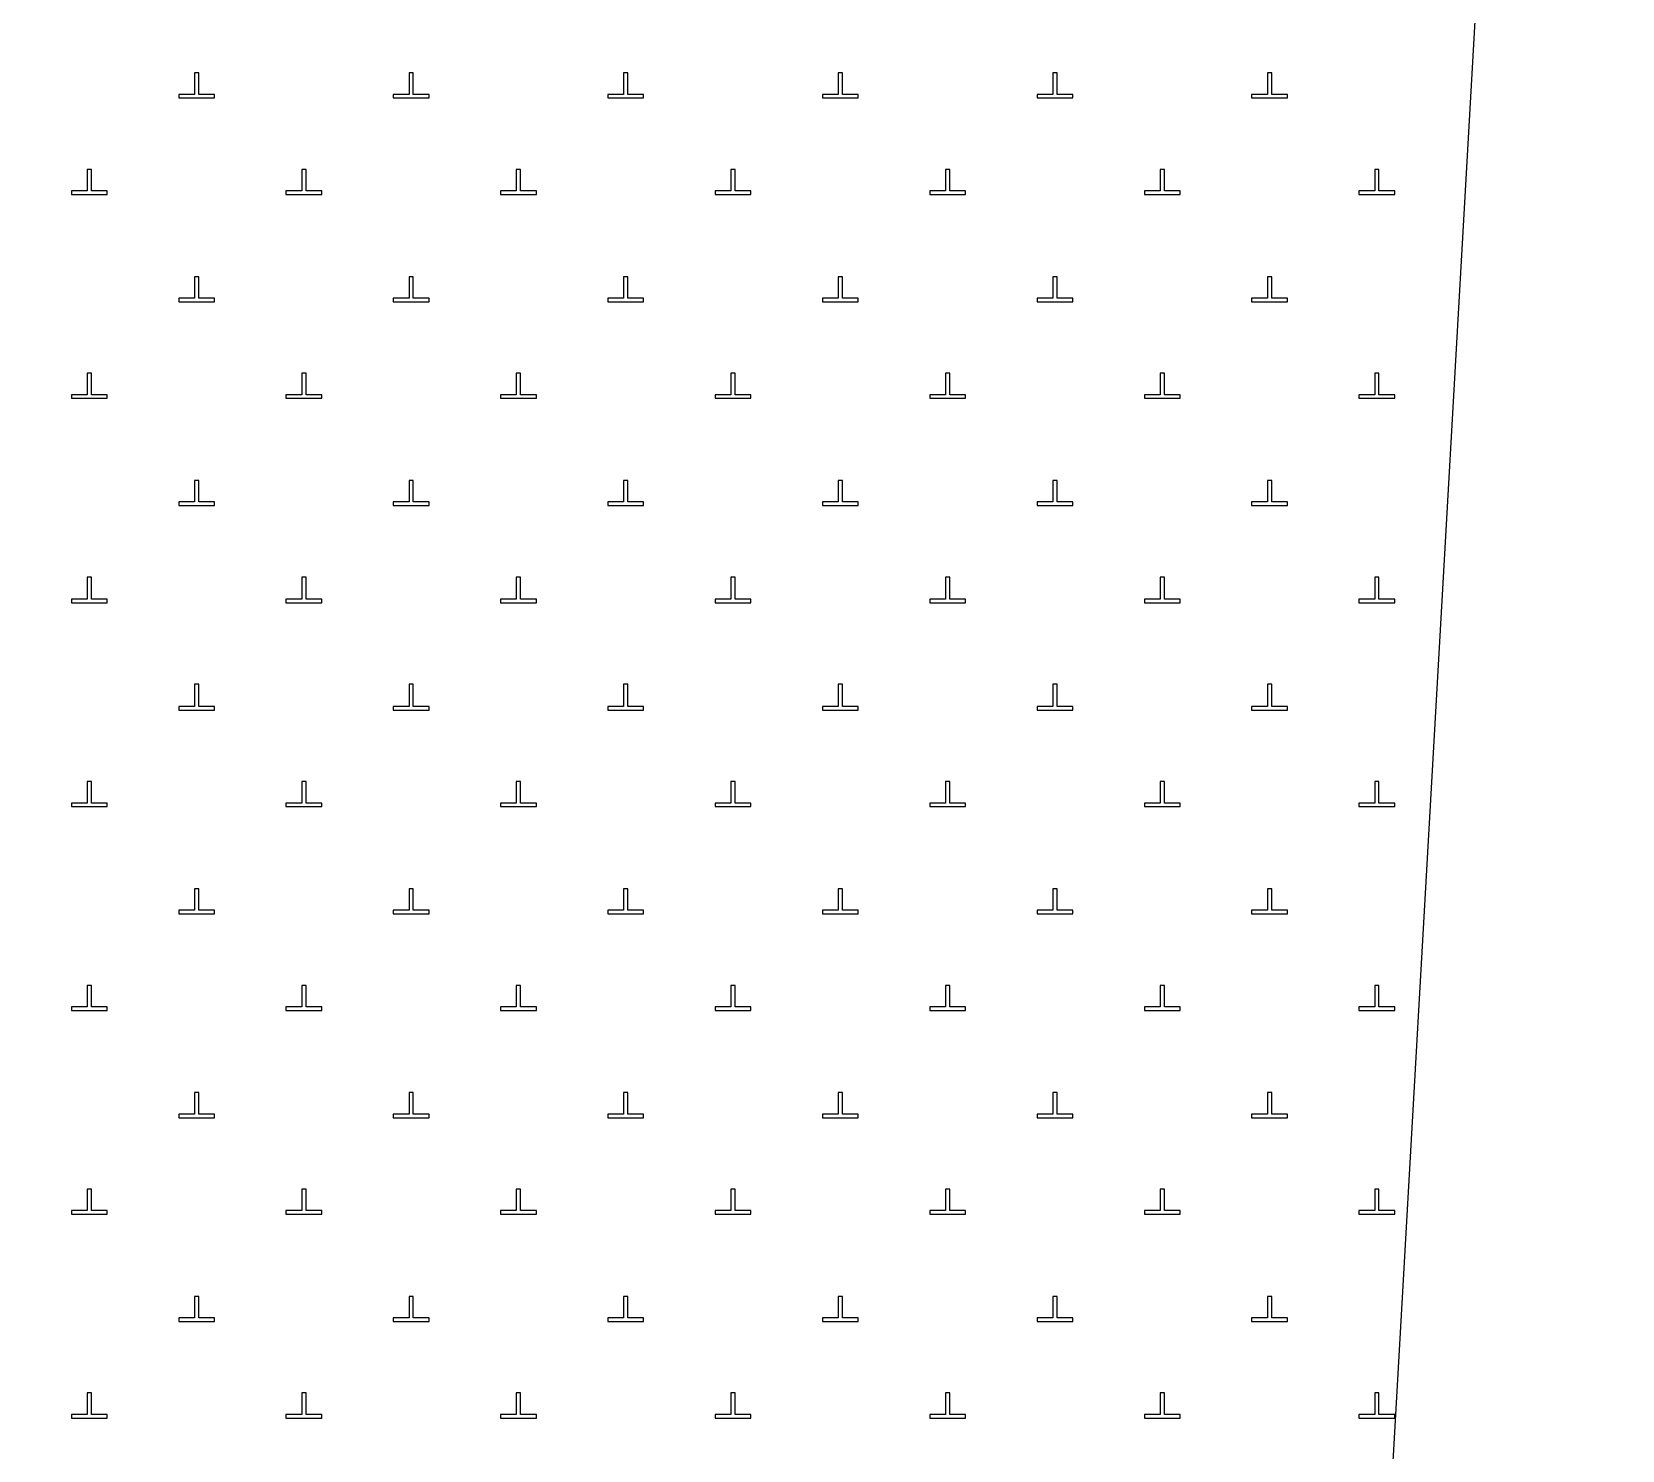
# Model space of a CAD drawing. Extents: x 550890 to 551618, y 1839259 to 1840146.
# Drawn here: x 551518.59 to 551540.82, y 1839889.9 to 1839909.74 of the extents above; entities that cross this region are included whole.
import ezdxf

# ---------------------------------------------------------------- set-up
doc = ezdxf.new("R2010")
doc.units = 0
doc.layers.add('Level 19', color=7, linetype='Continuous')
doc.layers.add('Level 23', color=7, linetype='Continuous')

msp = doc.modelspace()

# ---------------------------------------------------------------- linework, layer by layer
at = {"layer": 'Level 19'}
for p, q in [((551520.92, 1839909.16), (551520.86, 1839909.16)), ((551520.86, 1839909.16), (551520.86, 1839908.86)), ((551520.92, 1839908.86), (551520.92, 1839909.16)), ((551523.92, 1839909.16), (551523.86, 1839909.16)), ((551523.86, 1839909.16), (551523.86, 1839908.86)), ((551523.92, 1839908.86), (551523.92, 1839909.16)), ((551526.92, 1839909.16), (551526.86, 1839909.16)), ((551526.86, 1839909.16), (551526.86, 1839908.86)), ((551526.92, 1839908.86), (551526.92, 1839909.16)), ((551529.92, 1839909.16), (551529.86, 1839909.16)), ((551529.86, 1839909.16), (551529.86, 1839908.86)), ((551529.92, 1839908.86), (551529.92, 1839909.16)), ((551532.92, 1839909.16), (551532.86, 1839909.16)), ((551532.86, 1839909.16), (551532.86, 1839908.86)), ((551532.92, 1839908.86), (551532.92, 1839909.16)), ((551535.92, 1839909.16), (551535.86, 1839909.16)), ((551535.86, 1839909.16), (551535.86, 1839908.86)), ((551535.92, 1839908.86), (551535.92, 1839909.16)), ((551520.86, 1839908.86), (551520.64, 1839908.86)), ((551520.64, 1839908.86), (551520.64, 1839908.81)), ((551520.64, 1839908.81), (551521.14, 1839908.81)), ((551521.14, 1839908.86), (551520.92, 1839908.86)), ((551521.14, 1839908.81), (551521.14, 1839908.86)), ((551523.86, 1839908.86), (551523.64, 1839908.86)), ((551523.64, 1839908.86), (551523.64, 1839908.81)), ((551523.64, 1839908.81), (551524.14, 1839908.81)), ((551524.14, 1839908.86), (551523.92, 1839908.86)), ((551524.14, 1839908.81), (551524.14, 1839908.86)), ((551526.86, 1839908.86), (551526.64, 1839908.86)), ((551526.64, 1839908.86), (551526.64, 1839908.81)), ((551526.64, 1839908.81), (551527.14, 1839908.81)), ((551527.14, 1839908.86), (551526.92, 1839908.86)), ((551527.14, 1839908.81), (551527.14, 1839908.86)), ((551529.86, 1839908.86), (551529.64, 1839908.86)), ((551529.64, 1839908.86), (551529.64, 1839908.81)), ((551529.64, 1839908.81), (551530.14, 1839908.81)), ((551530.14, 1839908.86), (551529.92, 1839908.86)), ((551530.14, 1839908.81), (551530.14, 1839908.86)), ((551532.86, 1839908.86), (551532.64, 1839908.86)), ((551532.64, 1839908.86), (551532.64, 1839908.81)), ((551532.64, 1839908.81), (551533.14, 1839908.81)), ((551533.14, 1839908.86), (551532.92, 1839908.86)), ((551533.14, 1839908.81), (551533.14, 1839908.86)), ((551535.86, 1839908.86), (551535.64, 1839908.86)), ((551535.64, 1839908.86), (551535.64, 1839908.81)), ((551535.64, 1839908.81), (551536.14, 1839908.81)), ((551536.14, 1839908.86), (551535.92, 1839908.86)), ((551536.14, 1839908.81), (551536.14, 1839908.86)), ((551519.42, 1839907.81), (551519.36, 1839907.81)), ((551519.36, 1839907.81), (551519.36, 1839907.51)), ((551519.42, 1839907.51), (551519.42, 1839907.81)), ((551522.42, 1839907.81), (551522.36, 1839907.81)), ((551522.36, 1839907.81), (551522.36, 1839907.51)), ((551522.42, 1839907.51), (551522.42, 1839907.81)), ((551525.42, 1839907.81), (551525.36, 1839907.81)), ((551525.36, 1839907.81), (551525.36, 1839907.51)), ((551525.42, 1839907.51), (551525.42, 1839907.81)), ((551528.42, 1839907.81), (551528.36, 1839907.81)), ((551528.36, 1839907.81), (551528.36, 1839907.51)), ((551528.42, 1839907.51), (551528.42, 1839907.81)), ((551531.42, 1839907.81), (551531.36, 1839907.81)), ((551531.36, 1839907.81), (551531.36, 1839907.51)), ((551531.42, 1839907.51), (551531.42, 1839907.81)), ((551534.42, 1839907.81), (551534.36, 1839907.81)), ((551534.36, 1839907.81), (551534.36, 1839907.51)), ((551534.42, 1839907.51), (551534.42, 1839907.81)), ((551537.42, 1839907.81), (551537.36, 1839907.81)), ((551537.36, 1839907.81), (551537.36, 1839907.51)), ((551537.42, 1839907.51), (551537.42, 1839907.81)), ((551519.36, 1839907.51), (551519.14, 1839907.51)), ((551519.14, 1839907.51), (551519.14, 1839907.46)), ((551519.14, 1839907.46), (551519.64, 1839907.46)), ((551519.64, 1839907.51), (551519.42, 1839907.51)), ((551519.64, 1839907.46), (551519.64, 1839907.51)), ((551522.36, 1839907.51), (551522.14, 1839907.51)), ((551522.14, 1839907.51), (551522.14, 1839907.46)), ((551522.14, 1839907.46), (551522.64, 1839907.46)), ((551522.64, 1839907.51), (551522.42, 1839907.51)), ((551522.64, 1839907.46), (551522.64, 1839907.51)), ((551525.36, 1839907.51), (551525.14, 1839907.51)), ((551525.14, 1839907.51), (551525.14, 1839907.46)), ((551525.14, 1839907.46), (551525.64, 1839907.46)), ((551525.64, 1839907.51), (551525.42, 1839907.51)), ((551525.64, 1839907.46), (551525.64, 1839907.51)), ((551528.36, 1839907.51), (551528.14, 1839907.51)), ((551528.14, 1839907.51), (551528.14, 1839907.46)), ((551528.14, 1839907.46), (551528.64, 1839907.46)), ((551528.64, 1839907.51), (551528.42, 1839907.51)), ((551528.64, 1839907.46), (551528.64, 1839907.51)), ((551531.36, 1839907.51), (551531.14, 1839907.51)), ((551531.14, 1839907.51), (551531.14, 1839907.46)), ((551531.14, 1839907.46), (551531.64, 1839907.46)), ((551531.64, 1839907.51), (551531.42, 1839907.51)), ((551531.64, 1839907.46), (551531.64, 1839907.51)), ((551534.36, 1839907.51), (551534.14, 1839907.51)), ((551534.14, 1839907.51), (551534.14, 1839907.46)), ((551534.14, 1839907.46), (551534.64, 1839907.46)), ((551534.64, 1839907.51), (551534.42, 1839907.51)), ((551534.64, 1839907.46), (551534.64, 1839907.51)), ((551537.36, 1839907.51), (551537.14, 1839907.51)), ((551537.14, 1839907.51), (551537.14, 1839907.46)), ((551537.14, 1839907.46), (551537.64, 1839907.46)), ((551537.64, 1839907.51), (551537.42, 1839907.51)), ((551537.64, 1839907.46), (551537.64, 1839907.51)), ((551520.92, 1839906.31), (551520.86, 1839906.31)), ((551520.86, 1839906.31), (551520.86, 1839906.01)), ((551520.92, 1839906.01), (551520.92, 1839906.31)), ((551523.92, 1839906.31), (551523.86, 1839906.31)), ((551523.86, 1839906.31), (551523.86, 1839906.01)), ((551523.92, 1839906.01), (551523.92, 1839906.31)), ((551526.92, 1839906.31), (551526.86, 1839906.31)), ((551526.86, 1839906.31), (551526.86, 1839906.01)), ((551526.92, 1839906.01), (551526.92, 1839906.31)), ((551529.92, 1839906.31), (551529.86, 1839906.31)), ((551529.86, 1839906.31), (551529.86, 1839906.01)), ((551529.92, 1839906.01), (551529.92, 1839906.31)), ((551532.92, 1839906.31), (551532.86, 1839906.31)), ((551532.86, 1839906.31), (551532.86, 1839906.01)), ((551532.92, 1839906.01), (551532.92, 1839906.31)), ((551535.92, 1839906.31), (551535.86, 1839906.31)), ((551535.86, 1839906.31), (551535.86, 1839906.01)), ((551535.92, 1839906.01), (551535.92, 1839906.31)), ((551520.86, 1839906.01), (551520.64, 1839906.01)), ((551520.64, 1839906.01), (551520.64, 1839905.96)), ((551520.64, 1839905.96), (551521.14, 1839905.96)), ((551521.14, 1839906.01), (551520.92, 1839906.01)), ((551521.14, 1839905.96), (551521.14, 1839906.01)), ((551523.86, 1839906.01), (551523.64, 1839906.01)), ((551523.64, 1839906.01), (551523.64, 1839905.96)), ((551523.64, 1839905.96), (551524.14, 1839905.96)), ((551524.14, 1839906.01), (551523.92, 1839906.01)), ((551524.14, 1839905.96), (551524.14, 1839906.01)), ((551526.86, 1839906.01), (551526.64, 1839906.01)), ((551526.64, 1839906.01), (551526.64, 1839905.96)), ((551526.64, 1839905.96), (551527.14, 1839905.96)), ((551527.14, 1839906.01), (551526.92, 1839906.01)), ((551527.14, 1839905.96), (551527.14, 1839906.01)), ((551529.86, 1839906.01), (551529.64, 1839906.01)), ((551529.64, 1839906.01), (551529.64, 1839905.96)), ((551529.64, 1839905.96), (551530.14, 1839905.96)), ((551530.14, 1839906.01), (551529.92, 1839906.01)), ((551530.14, 1839905.96), (551530.14, 1839906.01)), ((551532.86, 1839906.01), (551532.64, 1839906.01)), ((551532.64, 1839906.01), (551532.64, 1839905.96)), ((551532.64, 1839905.96), (551533.14, 1839905.96)), ((551533.14, 1839906.01), (551532.92, 1839906.01)), ((551533.14, 1839905.96), (551533.14, 1839906.01)), ((551535.86, 1839906.01), (551535.64, 1839906.01)), ((551535.64, 1839906.01), (551535.64, 1839905.96)), ((551535.64, 1839905.96), (551536.14, 1839905.96)), ((551536.14, 1839906.01), (551535.92, 1839906.01)), ((551536.14, 1839905.96), (551536.14, 1839906.01)), ((551519.42, 1839904.96), (551519.36, 1839904.96)), ((551519.36, 1839904.96), (551519.36, 1839904.66)), ((551519.42, 1839904.66), (551519.42, 1839904.96)), ((551522.42, 1839904.96), (551522.36, 1839904.96)), ((551522.36, 1839904.96), (551522.36, 1839904.66)), ((551522.42, 1839904.66), (551522.42, 1839904.96)), ((551525.42, 1839904.96), (551525.36, 1839904.96)), ((551525.36, 1839904.96), (551525.36, 1839904.66)), ((551525.42, 1839904.66), (551525.42, 1839904.96)), ((551528.42, 1839904.96), (551528.36, 1839904.96)), ((551528.36, 1839904.96), (551528.36, 1839904.66)), ((551528.42, 1839904.66), (551528.42, 1839904.96)), ((551531.42, 1839904.96), (551531.36, 1839904.96)), ((551531.36, 1839904.96), (551531.36, 1839904.66)), ((551531.42, 1839904.66), (551531.42, 1839904.96)), ((551534.42, 1839904.96), (551534.36, 1839904.96)), ((551534.36, 1839904.96), (551534.36, 1839904.66)), ((551534.42, 1839904.66), (551534.42, 1839904.96)), ((551537.42, 1839904.96), (551537.36, 1839904.96)), ((551537.36, 1839904.96), (551537.36, 1839904.66)), ((551537.42, 1839904.66), (551537.42, 1839904.96)), ((551519.36, 1839904.66), (551519.14, 1839904.66)), ((551519.14, 1839904.66), (551519.14, 1839904.61)), ((551519.14, 1839904.61), (551519.64, 1839904.61)), ((551519.64, 1839904.66), (551519.42, 1839904.66)), ((551519.64, 1839904.61), (551519.64, 1839904.66)), ((551522.36, 1839904.66), (551522.14, 1839904.66)), ((551522.14, 1839904.66), (551522.14, 1839904.61)), ((551522.14, 1839904.61), (551522.64, 1839904.61)), ((551522.64, 1839904.66), (551522.42, 1839904.66)), ((551522.64, 1839904.61), (551522.64, 1839904.66)), ((551525.36, 1839904.66), (551525.14, 1839904.66)), ((551525.14, 1839904.66), (551525.14, 1839904.61)), ((551525.14, 1839904.61), (551525.64, 1839904.61)), ((551525.64, 1839904.66), (551525.42, 1839904.66)), ((551525.64, 1839904.61), (551525.64, 1839904.66)), ((551528.36, 1839904.66), (551528.14, 1839904.66)), ((551528.14, 1839904.66), (551528.14, 1839904.61)), ((551528.14, 1839904.61), (551528.64, 1839904.61)), ((551528.64, 1839904.66), (551528.42, 1839904.66)), ((551528.64, 1839904.61), (551528.64, 1839904.66)), ((551531.36, 1839904.66), (551531.14, 1839904.66)), ((551531.14, 1839904.66), (551531.14, 1839904.61)), ((551531.14, 1839904.61), (551531.64, 1839904.61)), ((551531.64, 1839904.66), (551531.42, 1839904.66)), ((551531.64, 1839904.61), (551531.64, 1839904.66)), ((551534.36, 1839904.66), (551534.14, 1839904.66)), ((551534.14, 1839904.66), (551534.14, 1839904.61)), ((551534.14, 1839904.61), (551534.64, 1839904.61)), ((551534.64, 1839904.66), (551534.42, 1839904.66)), ((551534.64, 1839904.61), (551534.64, 1839904.66)), ((551537.36, 1839904.66), (551537.14, 1839904.66)), ((551537.14, 1839904.66), (551537.14, 1839904.61)), ((551537.14, 1839904.61), (551537.64, 1839904.61)), ((551537.64, 1839904.66), (551537.42, 1839904.66)), ((551537.64, 1839904.61), (551537.64, 1839904.66)), ((551520.92, 1839903.46), (551520.86, 1839903.46)), ((551520.86, 1839903.46), (551520.86, 1839903.16)), ((551520.92, 1839903.16), (551520.92, 1839903.46)), ((551523.92, 1839903.46), (551523.86, 1839903.46)), ((551523.86, 1839903.46), (551523.86, 1839903.16)), ((551523.92, 1839903.16), (551523.92, 1839903.46)), ((551526.92, 1839903.46), (551526.86, 1839903.46)), ((551526.86, 1839903.46), (551526.86, 1839903.16)), ((551526.92, 1839903.16), (551526.92, 1839903.46)), ((551529.92, 1839903.46), (551529.86, 1839903.46)), ((551529.86, 1839903.46), (551529.86, 1839903.16)), ((551529.92, 1839903.16), (551529.92, 1839903.46)), ((551532.92, 1839903.46), (551532.86, 1839903.46)), ((551532.86, 1839903.46), (551532.86, 1839903.16)), ((551532.92, 1839903.16), (551532.92, 1839903.46)), ((551535.92, 1839903.46), (551535.86, 1839903.46)), ((551535.86, 1839903.46), (551535.86, 1839903.16)), ((551535.92, 1839903.16), (551535.92, 1839903.46)), ((551520.86, 1839903.16), (551520.64, 1839903.16)), ((551520.64, 1839903.16), (551520.64, 1839903.11)), ((551521.14, 1839903.16), (551520.92, 1839903.16)), ((551521.14, 1839903.11), (551521.14, 1839903.16)), ((551523.86, 1839903.16), (551523.64, 1839903.16)), ((551523.64, 1839903.16), (551523.64, 1839903.11)), ((551524.14, 1839903.16), (551523.92, 1839903.16)), ((551524.14, 1839903.11), (551524.14, 1839903.16)), ((551526.86, 1839903.16), (551526.64, 1839903.16)), ((551526.64, 1839903.16), (551526.64, 1839903.11)), ((551527.14, 1839903.16), (551526.92, 1839903.16)), ((551527.14, 1839903.11), (551527.14, 1839903.16)), ((551529.86, 1839903.16), (551529.64, 1839903.16)), ((551529.64, 1839903.16), (551529.64, 1839903.11)), ((551530.14, 1839903.16), (551529.92, 1839903.16)), ((551530.14, 1839903.11), (551530.14, 1839903.16)), ((551532.86, 1839903.16), (551532.64, 1839903.16)), ((551532.64, 1839903.16), (551532.64, 1839903.11)), ((551533.14, 1839903.16), (551532.92, 1839903.16)), ((551533.14, 1839903.11), (551533.14, 1839903.16)), ((551535.86, 1839903.16), (551535.64, 1839903.16)), ((551535.64, 1839903.16), (551535.64, 1839903.11)), ((551536.14, 1839903.16), (551535.92, 1839903.16)), ((551536.14, 1839903.11), (551536.14, 1839903.16)), ((551520.64, 1839903.11), (551521.14, 1839903.11)), ((551523.64, 1839903.11), (551524.14, 1839903.11)), ((551526.64, 1839903.11), (551527.14, 1839903.11)), ((551529.64, 1839903.11), (551530.14, 1839903.11)), ((551532.64, 1839903.11), (551533.14, 1839903.11)), ((551535.64, 1839903.11), (551536.14, 1839903.11)), ((551519.42, 1839902.11), (551519.36, 1839902.11)), ((551519.36, 1839902.11), (551519.36, 1839901.8)), ((551519.42, 1839901.8), (551519.42, 1839902.11)), ((551522.42, 1839902.11), (551522.36, 1839902.11)), ((551522.36, 1839902.11), (551522.36, 1839901.8)), ((551522.42, 1839901.8), (551522.42, 1839902.11)), ((551525.42, 1839902.11), (551525.36, 1839902.11)), ((551525.36, 1839902.11), (551525.36, 1839901.8)), ((551525.42, 1839901.8), (551525.42, 1839902.11)), ((551528.42, 1839902.11), (551528.36, 1839902.11)), ((551528.36, 1839902.11), (551528.36, 1839901.8)), ((551528.42, 1839901.8), (551528.42, 1839902.11)), ((551531.42, 1839902.11), (551531.36, 1839902.11)), ((551531.36, 1839902.11), (551531.36, 1839901.8)), ((551531.42, 1839901.8), (551531.42, 1839902.11)), ((551534.42, 1839902.11), (551534.36, 1839902.11)), ((551534.36, 1839902.11), (551534.36, 1839901.8)), ((551534.42, 1839901.8), (551534.42, 1839902.11)), ((551537.42, 1839902.11), (551537.36, 1839902.11)), ((551537.36, 1839902.11), (551537.36, 1839901.8)), ((551537.42, 1839901.8), (551537.42, 1839902.11)), ((551519.36, 1839901.8), (551519.14, 1839901.8)), ((551519.14, 1839901.8), (551519.14, 1839901.75)), ((551519.64, 1839901.8), (551519.42, 1839901.8)), ((551519.64, 1839901.75), (551519.64, 1839901.8)), ((551522.36, 1839901.8), (551522.14, 1839901.8)), ((551522.14, 1839901.8), (551522.14, 1839901.75)), ((551522.64, 1839901.8), (551522.42, 1839901.8)), ((551522.64, 1839901.75), (551522.64, 1839901.8)), ((551525.36, 1839901.8), (551525.14, 1839901.8)), ((551525.14, 1839901.8), (551525.14, 1839901.75)), ((551525.64, 1839901.8), (551525.42, 1839901.8)), ((551525.64, 1839901.75), (551525.64, 1839901.8)), ((551528.36, 1839901.8), (551528.14, 1839901.8)), ((551528.14, 1839901.8), (551528.14, 1839901.75)), ((551528.64, 1839901.8), (551528.42, 1839901.8)), ((551528.64, 1839901.75), (551528.64, 1839901.8)), ((551531.36, 1839901.8), (551531.14, 1839901.8)), ((551531.14, 1839901.8), (551531.14, 1839901.75)), ((551531.64, 1839901.8), (551531.42, 1839901.8)), ((551531.64, 1839901.75), (551531.64, 1839901.8)), ((551534.36, 1839901.8), (551534.14, 1839901.8)), ((551534.14, 1839901.8), (551534.14, 1839901.75)), ((551534.64, 1839901.8), (551534.42, 1839901.8)), ((551534.64, 1839901.75), (551534.64, 1839901.8)), ((551537.36, 1839901.8), (551537.14, 1839901.8)), ((551537.14, 1839901.8), (551537.14, 1839901.75)), ((551537.64, 1839901.8), (551537.42, 1839901.8)), ((551537.64, 1839901.75), (551537.64, 1839901.8)), ((551519.14, 1839901.75), (551519.64, 1839901.75)), ((551522.14, 1839901.75), (551522.64, 1839901.75)), ((551525.14, 1839901.75), (551525.64, 1839901.75)), ((551528.14, 1839901.75), (551528.64, 1839901.75)), ((551531.14, 1839901.75), (551531.64, 1839901.75)), ((551534.14, 1839901.75), (551534.64, 1839901.75)), ((551537.14, 1839901.75), (551537.64, 1839901.75)), ((551520.92, 1839900.61), (551520.86, 1839900.61)), ((551520.86, 1839900.61), (551520.86, 1839900.3)), ((551520.92, 1839900.3), (551520.92, 1839900.61)), ((551523.92, 1839900.61), (551523.86, 1839900.61)), ((551523.86, 1839900.61), (551523.86, 1839900.3)), ((551523.92, 1839900.3), (551523.92, 1839900.61)), ((551526.92, 1839900.61), (551526.86, 1839900.61)), ((551526.86, 1839900.61), (551526.86, 1839900.3)), ((551526.92, 1839900.3), (551526.92, 1839900.61)), ((551529.92, 1839900.61), (551529.86, 1839900.61)), ((551529.86, 1839900.61), (551529.86, 1839900.3)), ((551529.92, 1839900.3), (551529.92, 1839900.61)), ((551532.92, 1839900.61), (551532.86, 1839900.61)), ((551532.86, 1839900.61), (551532.86, 1839900.3)), ((551532.92, 1839900.3), (551532.92, 1839900.61)), ((551535.92, 1839900.61), (551535.86, 1839900.61)), ((551535.86, 1839900.61), (551535.86, 1839900.3)), ((551535.92, 1839900.3), (551535.92, 1839900.61)), ((551520.86, 1839900.3), (551520.64, 1839900.3)), ((551520.64, 1839900.3), (551520.64, 1839900.25)), ((551520.64, 1839900.25), (551521.14, 1839900.25)), ((551521.14, 1839900.3), (551520.92, 1839900.3)), ((551521.14, 1839900.25), (551521.14, 1839900.3)), ((551523.86, 1839900.3), (551523.64, 1839900.3)), ((551523.64, 1839900.3), (551523.64, 1839900.25)), ((551523.64, 1839900.25), (551524.14, 1839900.25)), ((551524.14, 1839900.3), (551523.92, 1839900.3)), ((551524.14, 1839900.25), (551524.14, 1839900.3)), ((551526.86, 1839900.3), (551526.64, 1839900.3)), ((551526.64, 1839900.3), (551526.64, 1839900.25)), ((551526.64, 1839900.25), (551527.14, 1839900.25)), ((551527.14, 1839900.3), (551526.92, 1839900.3)), ((551527.14, 1839900.25), (551527.14, 1839900.3)), ((551529.86, 1839900.3), (551529.64, 1839900.3)), ((551529.64, 1839900.3), (551529.64, 1839900.25)), ((551529.64, 1839900.25), (551530.14, 1839900.25)), ((551530.14, 1839900.3), (551529.92, 1839900.3)), ((551530.14, 1839900.25), (551530.14, 1839900.3)), ((551532.86, 1839900.3), (551532.64, 1839900.3)), ((551532.64, 1839900.3), (551532.64, 1839900.25)), ((551532.64, 1839900.25), (551533.14, 1839900.25)), ((551533.14, 1839900.3), (551532.92, 1839900.3)), ((551533.14, 1839900.25), (551533.14, 1839900.3)), ((551535.86, 1839900.3), (551535.64, 1839900.3)), ((551535.64, 1839900.3), (551535.64, 1839900.25)), ((551535.64, 1839900.25), (551536.14, 1839900.25)), ((551536.14, 1839900.3), (551535.92, 1839900.3)), ((551536.14, 1839900.25), (551536.14, 1839900.3)), ((551519.42, 1839899.25), (551519.36, 1839899.25)), ((551519.36, 1839899.25), (551519.36, 1839898.95)), ((551519.42, 1839898.95), (551519.42, 1839899.25)), ((551522.42, 1839899.25), (551522.36, 1839899.25)), ((551522.36, 1839899.25), (551522.36, 1839898.95)), ((551522.42, 1839898.95), (551522.42, 1839899.25)), ((551525.42, 1839899.25), (551525.36, 1839899.25)), ((551525.36, 1839899.25), (551525.36, 1839898.95)), ((551525.42, 1839898.95), (551525.42, 1839899.25)), ((551528.42, 1839899.25), (551528.36, 1839899.25)), ((551528.36, 1839899.25), (551528.36, 1839898.95)), ((551528.42, 1839898.95), (551528.42, 1839899.25)), ((551531.42, 1839899.25), (551531.36, 1839899.25)), ((551531.36, 1839899.25), (551531.36, 1839898.95)), ((551531.42, 1839898.95), (551531.42, 1839899.25)), ((551534.42, 1839899.25), (551534.36, 1839899.25)), ((551534.36, 1839899.25), (551534.36, 1839898.95)), ((551534.42, 1839898.95), (551534.42, 1839899.25)), ((551537.42, 1839899.25), (551537.36, 1839899.25)), ((551537.36, 1839899.25), (551537.36, 1839898.95)), ((551537.42, 1839898.95), (551537.42, 1839899.25)), ((551519.36, 1839898.95), (551519.14, 1839898.95)), ((551519.14, 1839898.95), (551519.14, 1839898.9)), ((551519.64, 1839898.95), (551519.42, 1839898.95)), ((551519.64, 1839898.9), (551519.64, 1839898.95)), ((551522.36, 1839898.95), (551522.14, 1839898.95)), ((551522.14, 1839898.95), (551522.14, 1839898.9)), ((551522.64, 1839898.95), (551522.42, 1839898.95)), ((551522.64, 1839898.9), (551522.64, 1839898.95)), ((551525.36, 1839898.95), (551525.14, 1839898.95)), ((551525.14, 1839898.95), (551525.14, 1839898.9)), ((551525.64, 1839898.95), (551525.42, 1839898.95)), ((551525.64, 1839898.9), (551525.64, 1839898.95)), ((551528.36, 1839898.95), (551528.14, 1839898.95)), ((551528.14, 1839898.95), (551528.14, 1839898.9)), ((551528.64, 1839898.95), (551528.42, 1839898.95)), ((551528.64, 1839898.9), (551528.64, 1839898.95)), ((551531.36, 1839898.95), (551531.14, 1839898.95)), ((551531.14, 1839898.95), (551531.14, 1839898.9)), ((551531.64, 1839898.95), (551531.42, 1839898.95)), ((551531.64, 1839898.9), (551531.64, 1839898.95)), ((551534.36, 1839898.95), (551534.14, 1839898.95)), ((551534.14, 1839898.95), (551534.14, 1839898.9)), ((551534.64, 1839898.95), (551534.42, 1839898.95)), ((551534.64, 1839898.9), (551534.64, 1839898.95)), ((551537.36, 1839898.95), (551537.14, 1839898.95)), ((551537.14, 1839898.95), (551537.14, 1839898.9)), ((551537.64, 1839898.95), (551537.42, 1839898.95)), ((551537.64, 1839898.9), (551537.64, 1839898.95)), ((551519.14, 1839898.9), (551519.64, 1839898.9)), ((551522.14, 1839898.9), (551522.64, 1839898.9)), ((551525.14, 1839898.9), (551525.64, 1839898.9)), ((551528.14, 1839898.9), (551528.64, 1839898.9)), ((551531.14, 1839898.9), (551531.64, 1839898.9)), ((551534.14, 1839898.9), (551534.64, 1839898.9)), ((551537.14, 1839898.9), (551537.64, 1839898.9)), ((551520.92, 1839897.75), (551520.86, 1839897.75)), ((551520.86, 1839897.75), (551520.86, 1839897.45)), ((551520.92, 1839897.45), (551520.92, 1839897.75)), ((551523.92, 1839897.75), (551523.86, 1839897.75)), ((551523.86, 1839897.75), (551523.86, 1839897.45)), ((551523.92, 1839897.45), (551523.92, 1839897.75)), ((551526.92, 1839897.75), (551526.86, 1839897.75)), ((551526.86, 1839897.75), (551526.86, 1839897.45)), ((551526.92, 1839897.45), (551526.92, 1839897.75)), ((551529.92, 1839897.75), (551529.86, 1839897.75)), ((551529.86, 1839897.75), (551529.86, 1839897.45)), ((551529.92, 1839897.45), (551529.92, 1839897.75)), ((551532.92, 1839897.75), (551532.86, 1839897.75)), ((551532.86, 1839897.75), (551532.86, 1839897.45)), ((551532.92, 1839897.45), (551532.92, 1839897.75)), ((551535.92, 1839897.75), (551535.86, 1839897.75)), ((551535.86, 1839897.75), (551535.86, 1839897.45)), ((551535.92, 1839897.45), (551535.92, 1839897.75)), ((551520.86, 1839897.45), (551520.64, 1839897.45)), ((551520.64, 1839897.45), (551520.64, 1839897.4)), ((551520.64, 1839897.4), (551521.14, 1839897.4)), ((551521.14, 1839897.45), (551520.92, 1839897.45)), ((551521.14, 1839897.4), (551521.14, 1839897.45)), ((551523.86, 1839897.45), (551523.64, 1839897.45)), ((551523.64, 1839897.45), (551523.64, 1839897.4)), ((551523.64, 1839897.4), (551524.14, 1839897.4)), ((551524.14, 1839897.45), (551523.92, 1839897.45)), ((551524.14, 1839897.4), (551524.14, 1839897.45)), ((551526.86, 1839897.45), (551526.64, 1839897.45)), ((551526.64, 1839897.45), (551526.64, 1839897.4)), ((551526.64, 1839897.4), (551527.14, 1839897.4)), ((551527.14, 1839897.45), (551526.92, 1839897.45)), ((551527.14, 1839897.4), (551527.14, 1839897.45)), ((551529.86, 1839897.45), (551529.64, 1839897.45)), ((551529.64, 1839897.45), (551529.64, 1839897.4)), ((551529.64, 1839897.4), (551530.14, 1839897.4)), ((551530.14, 1839897.45), (551529.92, 1839897.45)), ((551530.14, 1839897.4), (551530.14, 1839897.45)), ((551532.86, 1839897.45), (551532.64, 1839897.45)), ((551532.64, 1839897.45), (551532.64, 1839897.4)), ((551532.64, 1839897.4), (551533.14, 1839897.4)), ((551533.14, 1839897.45), (551532.92, 1839897.45)), ((551533.14, 1839897.4), (551533.14, 1839897.45)), ((551535.86, 1839897.45), (551535.64, 1839897.45)), ((551535.64, 1839897.45), (551535.64, 1839897.4)), ((551535.64, 1839897.4), (551536.14, 1839897.4)), ((551536.14, 1839897.45), (551535.92, 1839897.45)), ((551536.14, 1839897.4), (551536.14, 1839897.45)), ((551519.42, 1839896.4), (551519.36, 1839896.4)), ((551519.36, 1839896.4), (551519.36, 1839896.1)), ((551519.42, 1839896.1), (551519.42, 1839896.4)), ((551522.42, 1839896.4), (551522.36, 1839896.4)), ((551522.36, 1839896.4), (551522.36, 1839896.1)), ((551522.42, 1839896.1), (551522.42, 1839896.4)), ((551525.42, 1839896.4), (551525.36, 1839896.4)), ((551525.36, 1839896.4), (551525.36, 1839896.1)), ((551525.42, 1839896.1), (551525.42, 1839896.4)), ((551528.42, 1839896.4), (551528.36, 1839896.4)), ((551528.36, 1839896.4), (551528.36, 1839896.1)), ((551528.42, 1839896.1), (551528.42, 1839896.4)), ((551531.42, 1839896.4), (551531.36, 1839896.4)), ((551531.36, 1839896.4), (551531.36, 1839896.1)), ((551531.42, 1839896.1), (551531.42, 1839896.4)), ((551534.42, 1839896.4), (551534.36, 1839896.4)), ((551534.36, 1839896.4), (551534.36, 1839896.1)), ((551534.42, 1839896.1), (551534.42, 1839896.4)), ((551537.42, 1839896.4), (551537.36, 1839896.4)), ((551537.36, 1839896.4), (551537.36, 1839896.1)), ((551537.42, 1839896.1), (551537.42, 1839896.4)), ((551519.36, 1839896.1), (551519.14, 1839896.1)), ((551519.14, 1839896.1), (551519.14, 1839896.05)), ((551519.14, 1839896.05), (551519.64, 1839896.05)), ((551519.64, 1839896.1), (551519.42, 1839896.1)), ((551519.64, 1839896.05), (551519.64, 1839896.1)), ((551522.36, 1839896.1), (551522.14, 1839896.1)), ((551522.14, 1839896.1), (551522.14, 1839896.05)), ((551522.14, 1839896.05), (551522.64, 1839896.05)), ((551522.64, 1839896.1), (551522.42, 1839896.1)), ((551522.64, 1839896.05), (551522.64, 1839896.1)), ((551525.36, 1839896.1), (551525.14, 1839896.1)), ((551525.14, 1839896.1), (551525.14, 1839896.05)), ((551525.14, 1839896.05), (551525.64, 1839896.05)), ((551525.64, 1839896.1), (551525.42, 1839896.1)), ((551525.64, 1839896.05), (551525.64, 1839896.1)), ((551528.36, 1839896.1), (551528.14, 1839896.1)), ((551528.14, 1839896.1), (551528.14, 1839896.05)), ((551528.14, 1839896.05), (551528.64, 1839896.05)), ((551528.64, 1839896.1), (551528.42, 1839896.1)), ((551528.64, 1839896.05), (551528.64, 1839896.1)), ((551531.36, 1839896.1), (551531.14, 1839896.1)), ((551531.14, 1839896.1), (551531.14, 1839896.05)), ((551531.14, 1839896.05), (551531.64, 1839896.05)), ((551531.64, 1839896.1), (551531.42, 1839896.1)), ((551531.64, 1839896.05), (551531.64, 1839896.1)), ((551534.36, 1839896.1), (551534.14, 1839896.1)), ((551534.14, 1839896.1), (551534.14, 1839896.05)), ((551534.14, 1839896.05), (551534.64, 1839896.05)), ((551534.64, 1839896.1), (551534.42, 1839896.1)), ((551534.64, 1839896.05), (551534.64, 1839896.1)), ((551537.36, 1839896.1), (551537.14, 1839896.1)), ((551537.14, 1839896.1), (551537.14, 1839896.05)), ((551537.14, 1839896.05), (551537.64, 1839896.05)), ((551537.64, 1839896.1), (551537.42, 1839896.1)), ((551537.64, 1839896.05), (551537.64, 1839896.1)), ((551520.92, 1839894.9), (551520.86, 1839894.9)), ((551520.86, 1839894.9), (551520.86, 1839894.6)), ((551520.92, 1839894.6), (551520.92, 1839894.9)), ((551523.92, 1839894.9), (551523.86, 1839894.9)), ((551523.86, 1839894.9), (551523.86, 1839894.6)), ((551523.92, 1839894.6), (551523.92, 1839894.9)), ((551526.92, 1839894.9), (551526.86, 1839894.9)), ((551526.86, 1839894.9), (551526.86, 1839894.6)), ((551526.92, 1839894.6), (551526.92, 1839894.9)), ((551529.92, 1839894.9), (551529.86, 1839894.9)), ((551529.86, 1839894.9), (551529.86, 1839894.6)), ((551529.92, 1839894.6), (551529.92, 1839894.9)), ((551532.92, 1839894.9), (551532.86, 1839894.9)), ((551532.86, 1839894.9), (551532.86, 1839894.6)), ((551532.92, 1839894.6), (551532.92, 1839894.9)), ((551535.92, 1839894.9), (551535.86, 1839894.9)), ((551535.86, 1839894.9), (551535.86, 1839894.6)), ((551535.92, 1839894.6), (551535.92, 1839894.9)), ((551520.86, 1839894.6), (551520.64, 1839894.6)), ((551520.64, 1839894.6), (551520.64, 1839894.55)), ((551520.64, 1839894.55), (551521.14, 1839894.55)), ((551521.14, 1839894.6), (551520.92, 1839894.6)), ((551521.14, 1839894.55), (551521.14, 1839894.6)), ((551523.86, 1839894.6), (551523.64, 1839894.6)), ((551523.64, 1839894.6), (551523.64, 1839894.55)), ((551523.64, 1839894.55), (551524.14, 1839894.55)), ((551524.14, 1839894.6), (551523.92, 1839894.6)), ((551524.14, 1839894.55), (551524.14, 1839894.6)), ((551526.86, 1839894.6), (551526.64, 1839894.6)), ((551526.64, 1839894.6), (551526.64, 1839894.55)), ((551526.64, 1839894.55), (551527.14, 1839894.55)), ((551527.14, 1839894.6), (551526.92, 1839894.6)), ((551527.14, 1839894.55), (551527.14, 1839894.6)), ((551529.86, 1839894.6), (551529.64, 1839894.6)), ((551529.64, 1839894.6), (551529.64, 1839894.55)), ((551529.64, 1839894.55), (551530.14, 1839894.55)), ((551530.14, 1839894.6), (551529.92, 1839894.6)), ((551530.14, 1839894.55), (551530.14, 1839894.6)), ((551532.86, 1839894.6), (551532.64, 1839894.6)), ((551532.64, 1839894.6), (551532.64, 1839894.55)), ((551532.64, 1839894.55), (551533.14, 1839894.55)), ((551533.14, 1839894.6), (551532.92, 1839894.6)), ((551533.14, 1839894.55), (551533.14, 1839894.6)), ((551535.86, 1839894.6), (551535.64, 1839894.6)), ((551535.64, 1839894.6), (551535.64, 1839894.55)), ((551535.64, 1839894.55), (551536.14, 1839894.55)), ((551536.14, 1839894.6), (551535.92, 1839894.6)), ((551536.14, 1839894.55), (551536.14, 1839894.6)), ((551519.42, 1839893.55), (551519.36, 1839893.55)), ((551519.36, 1839893.55), (551519.36, 1839893.25)), ((551519.42, 1839893.25), (551519.42, 1839893.55)), ((551522.42, 1839893.55), (551522.36, 1839893.55)), ((551522.36, 1839893.55), (551522.36, 1839893.25)), ((551522.42, 1839893.25), (551522.42, 1839893.55)), ((551525.42, 1839893.55), (551525.36, 1839893.55)), ((551525.36, 1839893.55), (551525.36, 1839893.25)), ((551525.42, 1839893.25), (551525.42, 1839893.55)), ((551528.42, 1839893.55), (551528.36, 1839893.55)), ((551528.36, 1839893.55), (551528.36, 1839893.25)), ((551528.42, 1839893.25), (551528.42, 1839893.55)), ((551531.42, 1839893.55), (551531.36, 1839893.55)), ((551531.36, 1839893.55), (551531.36, 1839893.25)), ((551531.42, 1839893.25), (551531.42, 1839893.55)), ((551534.42, 1839893.55), (551534.36, 1839893.55)), ((551534.36, 1839893.55), (551534.36, 1839893.25)), ((551534.42, 1839893.25), (551534.42, 1839893.55)), ((551537.42, 1839893.55), (551537.36, 1839893.55)), ((551537.36, 1839893.55), (551537.36, 1839893.25)), ((551537.42, 1839893.25), (551537.42, 1839893.55)), ((551519.36, 1839893.25), (551519.14, 1839893.25)), ((551519.14, 1839893.25), (551519.14, 1839893.2)), ((551519.14, 1839893.2), (551519.64, 1839893.2)), ((551519.64, 1839893.25), (551519.42, 1839893.25)), ((551519.64, 1839893.2), (551519.64, 1839893.25)), ((551522.36, 1839893.25), (551522.14, 1839893.25)), ((551522.14, 1839893.25), (551522.14, 1839893.2)), ((551522.14, 1839893.2), (551522.64, 1839893.2)), ((551522.64, 1839893.25), (551522.42, 1839893.25)), ((551522.64, 1839893.2), (551522.64, 1839893.25)), ((551525.36, 1839893.25), (551525.14, 1839893.25)), ((551525.14, 1839893.25), (551525.14, 1839893.2)), ((551525.14, 1839893.2), (551525.64, 1839893.2)), ((551525.64, 1839893.25), (551525.42, 1839893.25)), ((551525.64, 1839893.2), (551525.64, 1839893.25)), ((551528.36, 1839893.25), (551528.14, 1839893.25)), ((551528.14, 1839893.25), (551528.14, 1839893.2)), ((551528.14, 1839893.2), (551528.64, 1839893.2)), ((551528.64, 1839893.25), (551528.42, 1839893.25)), ((551528.64, 1839893.2), (551528.64, 1839893.25)), ((551531.36, 1839893.25), (551531.14, 1839893.25)), ((551531.14, 1839893.25), (551531.14, 1839893.2)), ((551531.14, 1839893.2), (551531.64, 1839893.2)), ((551531.64, 1839893.25), (551531.42, 1839893.25)), ((551531.64, 1839893.2), (551531.64, 1839893.25)), ((551534.36, 1839893.25), (551534.14, 1839893.25)), ((551534.14, 1839893.25), (551534.14, 1839893.2)), ((551534.14, 1839893.2), (551534.64, 1839893.2)), ((551534.64, 1839893.25), (551534.42, 1839893.25)), ((551534.64, 1839893.2), (551534.64, 1839893.25)), ((551537.36, 1839893.25), (551537.14, 1839893.25)), ((551537.14, 1839893.25), (551537.14, 1839893.2)), ((551537.14, 1839893.2), (551537.64, 1839893.2)), ((551537.64, 1839893.25), (551537.42, 1839893.25)), ((551537.64, 1839893.2), (551537.64, 1839893.25)), ((551520.92, 1839892.05), (551520.86, 1839892.05)), ((551520.86, 1839892.05), (551520.86, 1839891.75)), ((551520.92, 1839891.75), (551520.92, 1839892.05)), ((551523.92, 1839892.05), (551523.86, 1839892.05)), ((551523.86, 1839892.05), (551523.86, 1839891.75)), ((551523.92, 1839891.75), (551523.92, 1839892.05)), ((551526.92, 1839892.05), (551526.86, 1839892.05)), ((551526.86, 1839892.05), (551526.86, 1839891.75)), ((551526.92, 1839891.75), (551526.92, 1839892.05)), ((551529.92, 1839892.05), (551529.86, 1839892.05)), ((551529.86, 1839892.05), (551529.86, 1839891.75)), ((551529.92, 1839891.75), (551529.92, 1839892.05)), ((551532.92, 1839892.05), (551532.86, 1839892.05)), ((551532.86, 1839892.05), (551532.86, 1839891.75)), ((551532.92, 1839891.75), (551532.92, 1839892.05)), ((551535.92, 1839892.05), (551535.86, 1839892.05)), ((551535.86, 1839892.05), (551535.86, 1839891.75)), ((551535.92, 1839891.75), (551535.92, 1839892.05)), ((551520.86, 1839891.75), (551520.64, 1839891.75)), ((551520.64, 1839891.75), (551520.64, 1839891.7)), ((551520.64, 1839891.7), (551521.14, 1839891.7)), ((551521.14, 1839891.75), (551520.92, 1839891.75)), ((551521.14, 1839891.7), (551521.14, 1839891.75)), ((551523.86, 1839891.75), (551523.64, 1839891.75)), ((551523.64, 1839891.75), (551523.64, 1839891.7)), ((551523.64, 1839891.7), (551524.14, 1839891.7)), ((551524.14, 1839891.75), (551523.92, 1839891.75)), ((551524.14, 1839891.7), (551524.14, 1839891.75)), ((551526.86, 1839891.75), (551526.64, 1839891.75)), ((551526.64, 1839891.75), (551526.64, 1839891.7)), ((551526.64, 1839891.7), (551527.14, 1839891.7)), ((551527.14, 1839891.75), (551526.92, 1839891.75)), ((551527.14, 1839891.7), (551527.14, 1839891.75)), ((551529.86, 1839891.75), (551529.64, 1839891.75)), ((551529.64, 1839891.75), (551529.64, 1839891.7)), ((551529.64, 1839891.7), (551530.14, 1839891.7)), ((551530.14, 1839891.75), (551529.92, 1839891.75)), ((551530.14, 1839891.7), (551530.14, 1839891.75)), ((551532.86, 1839891.75), (551532.64, 1839891.75)), ((551532.64, 1839891.75), (551532.64, 1839891.7)), ((551532.64, 1839891.7), (551533.14, 1839891.7)), ((551533.14, 1839891.75), (551532.92, 1839891.75)), ((551533.14, 1839891.7), (551533.14, 1839891.75)), ((551535.86, 1839891.75), (551535.64, 1839891.75)), ((551535.64, 1839891.75), (551535.64, 1839891.7)), ((551535.64, 1839891.7), (551536.14, 1839891.7)), ((551536.14, 1839891.75), (551535.92, 1839891.75)), ((551536.14, 1839891.7), (551536.14, 1839891.75)), ((551519.42, 1839890.7), (551519.36, 1839890.7)), ((551519.36, 1839890.7), (551519.36, 1839890.4)), ((551519.42, 1839890.4), (551519.42, 1839890.7)), ((551522.42, 1839890.7), (551522.36, 1839890.7)), ((551522.36, 1839890.7), (551522.36, 1839890.4)), ((551522.42, 1839890.4), (551522.42, 1839890.7)), ((551525.42, 1839890.7), (551525.36, 1839890.7)), ((551525.36, 1839890.7), (551525.36, 1839890.4)), ((551525.42, 1839890.4), (551525.42, 1839890.7)), ((551528.42, 1839890.7), (551528.36, 1839890.7)), ((551528.36, 1839890.7), (551528.36, 1839890.4)), ((551528.42, 1839890.4), (551528.42, 1839890.7)), ((551531.42, 1839890.7), (551531.36, 1839890.7)), ((551531.36, 1839890.7), (551531.36, 1839890.4)), ((551531.42, 1839890.4), (551531.42, 1839890.7)), ((551534.42, 1839890.7), (551534.36, 1839890.7)), ((551534.36, 1839890.7), (551534.36, 1839890.4)), ((551534.42, 1839890.4), (551534.42, 1839890.7)), ((551537.42, 1839890.7), (551537.36, 1839890.7)), ((551537.36, 1839890.7), (551537.36, 1839890.4)), ((551537.42, 1839890.4), (551537.42, 1839890.7)), ((551519.36, 1839890.4), (551519.14, 1839890.4)), ((551519.14, 1839890.4), (551519.14, 1839890.35)), ((551519.14, 1839890.35), (551519.64, 1839890.35)), ((551519.64, 1839890.4), (551519.42, 1839890.4)), ((551519.64, 1839890.35), (551519.64, 1839890.4)), ((551522.36, 1839890.4), (551522.14, 1839890.4)), ((551522.14, 1839890.4), (551522.14, 1839890.35)), ((551522.14, 1839890.35), (551522.64, 1839890.35)), ((551522.64, 1839890.4), (551522.42, 1839890.4)), ((551522.64, 1839890.35), (551522.64, 1839890.4)), ((551525.36, 1839890.4), (551525.14, 1839890.4)), ((551525.14, 1839890.4), (551525.14, 1839890.35)), ((551525.14, 1839890.35), (551525.64, 1839890.35)), ((551525.64, 1839890.4), (551525.42, 1839890.4)), ((551525.64, 1839890.35), (551525.64, 1839890.4)), ((551528.36, 1839890.4), (551528.14, 1839890.4)), ((551528.14, 1839890.4), (551528.14, 1839890.35)), ((551528.14, 1839890.35), (551528.64, 1839890.35)), ((551528.64, 1839890.4), (551528.42, 1839890.4)), ((551528.64, 1839890.35), (551528.64, 1839890.4)), ((551531.36, 1839890.4), (551531.14, 1839890.4)), ((551531.14, 1839890.4), (551531.14, 1839890.35)), ((551531.14, 1839890.35), (551531.64, 1839890.35)), ((551531.64, 1839890.4), (551531.42, 1839890.4)), ((551531.64, 1839890.35), (551531.64, 1839890.4)), ((551534.36, 1839890.4), (551534.14, 1839890.4)), ((551534.14, 1839890.4), (551534.14, 1839890.35)), ((551534.14, 1839890.35), (551534.64, 1839890.35)), ((551534.64, 1839890.4), (551534.42, 1839890.4)), ((551534.64, 1839890.35), (551534.64, 1839890.4)), ((551537.36, 1839890.4), (551537.14, 1839890.4)), ((551537.14, 1839890.4), (551537.14, 1839890.35)), ((551537.14, 1839890.35), (551537.64, 1839890.35)), ((551537.64, 1839890.4), (551537.42, 1839890.4)), ((551537.64, 1839890.35), (551537.64, 1839890.4))]:
    msp.add_line(p, q, dxfattribs=at)
at = {"layer": 'Level 23'}
msp.add_lwpolyline([(551536.48, 1839869.75), (551540.82, 1839945.93), (551540.38, 1839955.25), (551538.81, 1839963.99), (551536.79, 1839970.12), (551532.43, 1839978.75), (551527.81, 1839986.2), (551521.78, 1839991.93), (551515.92, 1839996.51), (551468.78, 1840031.67), (551456.7, 1840040.77), (551447.59, 1840048.84), (551426.95, 1840066.64), (551402.18, 1840086.48), (551380.41, 1840102.63)], dxfattribs=at)

doc.saveas('drawing.dxf')
